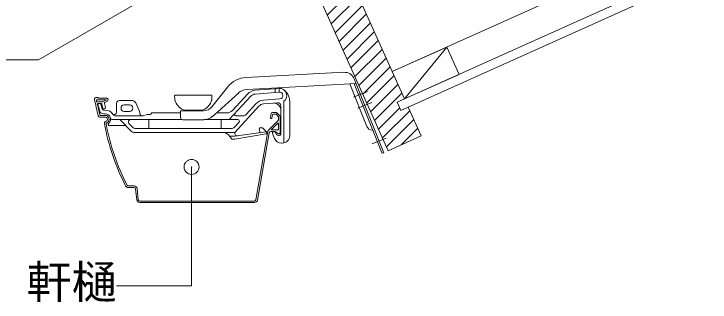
# Model space of a CAD drawing. Units: millimetres on the paper, with parts at other scales. Extents: x -210 to 210, y -148 to 150.
# Drawn here: x 58.36 to 104.79, y -28.45 to -9.23 of the extents above; entities that cross this region are included whole.
import ezdxf
from ezdxf.enums import TextEntityAlignment as Align

# ---------------------------------------------------------------- set-up
doc = ezdxf.new("R2010")
doc.units = ezdxf.units.MM
doc.header["$PDMODE"] = 32
doc.header["$PDSIZE"] = 1
for name, color, linetype, lineweight in [('0-0', 7, 'Continuous', 18), ('0-2', 5, 'Continuous', 9), ('0-4', 5, 'Continuous', 9)]:
    doc.layers.add(name, color=color, linetype=linetype, lineweight=lineweight)
doc.styles.add('ＭＳ ゴシック', font='')
doc.styles.get('ＭＳ ゴシック').set_extended_font_data('MS Gothic')

msp = doc.modelspace()

# ---------------------------------------------------------------- linework, layer by layer
at = {"layer": '0-0'}
for p, q in [((73.855, -13.466), (80.371, -13.125)), ((73.905, -14.265), (81.186, -13.883)), ((80.764, -13.905), (81.896, -16.736)), ((83.028, -18.49), (81.058, -13.564)), ((82.917, -18.534), (81.059, -13.89)), ((71.553, -15.429), (72.617, -14.101)), ((74.447, -14.325), (76.041, -14.2)), ((75.792, -14.219), (75.792, -14.47)), ((76.041, -14.2), (76.041, -14.45)), ((63.832, -14.808), (63.971, -14.808)), ((63.971, -14.858), (63.971, -14.808)), ((64.327, -14.838), (64.317, -14.858)), ((64.327, -14.838), (64.337, -14.858)), ((64.427, -14.838), (64.417, -14.858)), ((64.427, -14.838), (64.437, -14.858)), ((64.527, -14.838), (64.517, -14.858)), ((64.527, -14.838), (64.537, -14.858)), ((69.076, -14.704), (69.087, -14.92)), ((69.125, -14.651), (71.52, -14.651)), ((71.559, -14.92), (71.57, -14.704)), ((71.746, -15.962), (73.331, -14.506)), ((72.713, -16.282), (74.152, -14.72)), ((72.936, -15.671), (73.955, -14.565)), ((74.447, -14.576), (76.061, -14.449)), ((81.004, -14.776), (81.933, -14.404)), ((63.867, -15.024), (63.876, -15.064)), ((63.916, -14.963), (64.493, -14.963)), ((63.924, -15.269), (64.084, -15.964)), ((63.925, -15.103), (64.274, -15.103)), ((64.058, -15.661), (63.968, -15.275)), ((63.971, -14.858), (64.317, -14.858)), ((63.972, -15.208), (64.177, -15.208)), ((64.016, -15.213), (64.114, -15.213)), ((64.162, -15.252), (64.235, -15.566)), ((64.226, -15.247), (64.289, -15.521)), ((64.299, -15.096), (64.498, -14.982)), ((64.337, -14.858), (64.417, -14.858)), ((64.403, -15.198), (64.468, -15.479)), ((64.427, -15.144), (64.591, -15.049)), ((64.437, -14.858), (64.517, -14.858)), ((65.203, -15.202), (65.203, -15.791)), ((65.4, -15.002), (66.212, -15.002)), ((66.07, -15.302), (65.718, -15.302)), ((66.482, -15.171), (66.723, -15.67)), ((73.848, -15.935), (74.503, -15.224)), ((74.996, -14.984), (76.096, -14.898)), ((75.016, -15.234), (75.938, -15.161)), ((75.953, -15.265), (76.066, -15.377)), ((76.353, -15.061), (76.353, -17.836)), ((76.753, -15.087), (76.753, -17.346)), ((81.301, -15.519), (82.23, -15.147)), ((64.453, -15.643), (64.333, -15.643)), ((64.349, -15.558), (64.431, -15.539)), ((66.07, -15.732), (65.729, -15.732)), ((69.472, -15.691), (71.007, -15.691)), ((69.472, -15.691), (69.472, -16.141)), ((69.779, -15.651), (69.863, -15.651)), ((69.863, -15.657), (70.783, -15.657)), ((69.923, -15.691), (69.863, -15.657)), ((70.783, -15.657), (70.723, -15.691)), ((70.782, -15.651), (70.869, -15.651)), ((73.086, -17.132), (74.687, -15.393)), ((76.153, -15.36), (76.153, -17.246)), ((64.086, -16.108), (64.15, -16.108)), ((64.133, -16.003), (64.448, -16.003)), ((64.15, -16.108), (64.16, -16.128)), ((64.17, -16.108), (64.16, -16.128)), ((64.17, -16.108), (64.25, -16.108)), ((64.25, -16.108), (64.26, -16.128)), ((64.27, -16.108), (64.26, -16.128)), ((64.27, -16.108), (64.35, -16.108)), ((64.35, -15.893), (64.453, -15.893)), ((64.35, -16.108), (64.36, -16.128)), ((64.37, -16.108), (64.36, -16.128)), ((64.37, -16.108), (64.448, -16.108)), ((66.903, -16.032), (65.14, -16.032)), ((66.753, -15.882), (66.753, -15.801)), ((66.947, -16.026), (67.253, -15.932)), ((67.453, -15.932), (67.253, -15.932)), ((69.472, -15.832), (67.553, -15.832)), ((72.568, -15.832), (71.888, -15.832)), ((73.171, -16.032), (73.627, -16.032)), ((75.459, -16.159), (75.506, -15.891)), ((75.499, -16.217), (75.504, -16.218)), ((75.562, -16.177), (75.602, -15.954)), ((75.605, -15.808), (75.829, -15.808)), ((75.651, -15.913), (75.807, -15.913)), ((75.842, -15.928), (76.001, -16.087)), ((75.901, -15.838), (76.091, -16.028)), ((76.016, -16.122), (76.016, -16.221)), ((76.121, -16.1), (76.121, -17.137)), ((64.445, -16.433), (64.523, -16.388)), ((64.562, -16.487), (64.575, -16.479)), ((64.75, -16.682), (65.83, -16.682)), ((64.941, -16.282), (69.57, -16.282)), ((65.498, -16.329), (66.165, -17.038)), ((66.035, -16.535), (66.273, -16.788)), ((67.353, -16.282), (67.353, -16.882)), ((69.622, -16.291), (70.901, -16.291)), ((71.053, -16.282), (73.301, -16.282)), ((72.179, -16.282), (72.179, -16.882)), ((73.065, -16.785), (73.374, -16.45)), ((75.342, -16.978), (75.957, -16.363)), ((75.513, -16.956), (75.931, -16.538)), ((76.016, -16.573), (76.016, -16.926)), ((66.383, -17.132), (73.086, -17.132)), ((66.491, -16.882), (72.845, -16.882)), ((75.156, -17.085), (73.084, -17.382)), ((74.494, -21.63), (75.3, -17.058)), ((74.598, -21.644), (75.389, -17.161)), ((74.751, -17.092), (74.723, -16.894)), ((74.889, -16.82), (74.765, -16.838)), ((74.932, -16.834), (75.198, -17.099)), ((75.221, -17.176), (75.21, -17.11)), ((75.487, -17.078), (75.78, -17.078)), ((75.52, -16.973), (75.969, -16.973)), ((75.79, -17.128), (75.874, -17.271)), ((75.85, -17.107), (75.95, -17.207)), ((72.849, -17.382), (73.086, -17.382)), ((72.915, -17.582), (73.086, -17.582)), ((73.086, -17.582), (75.18, -17.234)), ((75.741, -17.535), (75.611, -17.216)), ((76.003, -17.346), (76.053, -17.346)), ((82.248, -17.886), (83.177, -17.515)), ((76.204, -17.846), (76.253, -17.846)), ((82.935, -18.527), (83.028, -18.49)), ((65.991, -20.808), (66.379, -20.808)), ((65.994, -20.703), (66.383, -20.703)), ((66.582, -20.884), (66.656, -21.623)), ((66.478, -20.899), (66.551, -21.629)), ((66.75, -21.809), (74.401, -21.809)), ((66.756, -21.713), (74.396, -21.713)), ((66.969, -21.809), (74.169, -21.809)), ((67.069, -21.709), (74.069, -21.709))]:
    msp.add_line(p, q, dxfattribs=at)
for centre, radius, start, end in [((80.408, -13.824), 0.7, 21.8, 93), ((73.944, -15.164), 1.7, 93, 141.3119), ((73.954, -15.183), 0.92, 93, 132.5746), ((74.506, -15.073), 0.75, 94.5139, 137.3532), ((76.078, -14.673), 0.475, 305.3802, 94.514), ((75.753, -15.087), 1, 0, 47.657), ((63.832, -14.908), 0.1, 90, 190.818), ((69.125, -14.701), 0.05, 90, 183), ((71.52, -14.701), 0.05, 357, 89.9998), ((74.483, -15.025), 0.45, 94.514, 137.3532), ((76.078, -14.673), 0.225, 274.5141, 94.514), ((78.468, -12.112), 15, 190.8181, 195.1584), ((63.916, -15.013), 0.05, 90, 193), ((63.925, -15.053), 0.05, 193, 270), ((63.972, -15.258), 0.05, 90, 193), ((64.016, -15.263), 0.05, 90, 193.0919), ((64.114, -15.263), 0.05, 13.0919, 90), ((64.177, -15.258), 0.05, 13, 90), ((64.274, -15.053), 0.05, 270, 300), ((64.452, -15.187), 0.05, 120, 193), ((64.493, -14.973), 0.01, 300, 90), ((64.54, -14.961), 0.102, 300, 91.4739), ((65.403, -15.202), 0.2, 90, 180), ((65.718, -15.517), 0.215, 90, 270), ((66.07, -15.517), 0.215, 270, 90), ((66.212, -15.302), 0.3, 25.8273, 90), ((69.386, -14.904), 0.3, 183.0005, 196.1521), ((70.059, -14.71), 1, 196.1516, 246.4802), ((70.587, -14.71), 1, 293.5197, 343.8484), ((71.259, -14.904), 0.3, 343.8479, 356.9994), ((75.055, -15.732), 0.75, 94.514, 137.3533), ((75.055, -15.732), 0.5, 94.514, 137.3533), ((75.741, -15.477), 0.3, 45, 94.514), ((75.953, -15.36), 0.2, 0, 94.514), ((64.35, -15.593), 0.3, 193.0919, 270), ((64.333, -15.543), 0.1, 193.0919, 270), ((64.338, -15.509), 0.05, 193, 283.0001), ((64.419, -15.491), 0.05, 283.0001, 13), ((64.453, -16.243), 0.6, 30.9372, 90), ((66.453, -15.801), 0.3, 0, 25.8273), ((69.779, -15.351), 0.3, 246.4801, 269.9998), ((70.866, -15.351), 0.3, 270.0001, 293.5199), ((71.007, -14.991), 0.7, 270, 321.3119), ((72.568, -15.332), 0.5, 270, 317.3533), ((75.853, -15.589), 0.3, 0, 45), ((64.086, -16.008), 0.1, 195.1584, 270), ((64.133, -15.953), 0.05, 193, 270), ((64.448, -16.258), 0.255, 300, 90), ((64.448, -16.258), 0.15, 300, 90), ((64.453, -16.243), 0.35, 311.1741, 90), ((64.941, -16.132), 0.15, 192.8594, 270), ((65.053, -15.793), 0.15, 216.8699, 0), ((65.053, -15.791), 0.15, 217.6031, 0), ((65.14, -15.832), 0.2, 210.9373, 270), ((66.903, -15.882), 0.15, 180, 286.974), ((67.453, -15.832), 0.1, 270, 0), ((69.622, -16.141), 0.15, 180, 270), ((70.901, -15.041), 1.25, 270, 312.5746), ((73.171, -15.932), 0.1, 137.353, 270.0004), ((73.627, -15.732), 0.3, 270.0003, 317.3535), ((75.508, -16.167), 0.05, 170, 260), ((75.513, -16.168), 0.05, 260, 350.0001), ((75.605, -15.908), 0.1, 90, 170), ((75.651, -15.963), 0.05, 90, 170), ((75.807, -15.963), 0.05, 45, 90), ((75.829, -15.911), 0.102, 45, 90), ((75.816, -16.221), 0.2, 315, 0), ((75.966, -16.122), 0.05, 0, 45), ((76.019, -16.1), 0.102, 0, 45), ((64.495, -16.519), 0.1, 120, 190.3943), ((79.202, -13.822), 15.053, 190.3943, 207.1902), ((64.612, -16.573), 0.1, 120, 190.6798), ((79.202, -13.822), 14.947, 190.6798, 207.1784), ((64.75, -16.582), 0.1, 131.1741, 270), ((65.389, -16.432), 0.15, 43.2643, 90), ((66.144, -16.432), 0.15, 90, 223.2643), ((73.301, -16.382), 0.1, 317.3533, 90), ((75.966, -16.573), 0.05, 0, 135), ((66.383, -16.832), 0.3, 223.2643, 270), ((66.491, -16.582), 0.3, 223.2643, 270), ((72.006, -18.057), 1, 29.9994, 67.6668), ((72.845, -16.582), 0.3, 270.0003, 317.3535), ((73.248, -17.195), 0.162, 137.3533, 278.1642), ((74.702, -17.099), 0.05, 278.1642, 8.1641), ((74.773, -16.887), 0.05, 98.1641, 188.1641), ((74.896, -16.87), 0.05, 45.1817, 98.1641), ((75.163, -17.134), 0.05, 10.3887, 98.1641), ((75.171, -17.185), 0.05, 279.4373, 9.4958), ((75.448, -17.084), 0.15, 135, 170), ((75.487, -17.178), 0.1, 90, 170), ((75.52, -16.963), 0.01, 135, 270), ((75.703, -17.178), 0.1, 30.3414, 202.2522), ((75.78, -17.178), 0.1, 45, 90), ((76.021, -17.137), 0.1, 225, 0), ((75.969, -16.926), 0.0475, 270.0001, 0), ((82.267, -16.587), 0.4, 201.8001, 268.2217), ((82.252, -17.087), 0.1, 21.8, 88.2216), ((72.849, -17.432), 0.05, 90, 216.529), ((72.915, -17.532), 0.05, 209.9994, 270), ((76.204, -17.346), 0.5, 202.2523, 270), ((76.003, -17.196), 0.15, 210.3413, 270), ((76.053, -17.246), 0.1, 270, 0), ((76.253, -17.346), 0.5, 270, 0), ((65.991, -20.608), 0.2, 207.1902, 270), ((65.994, -20.603), 0.1, 207.1784, 270), ((66.379, -20.908), 0.1, 5.7108, 90), ((66.383, -20.903), 0.2, 5.7108, 90), ((66.75, -21.609), 0.2, 185.7108, 270), ((66.756, -21.613), 0.1, 185.7108, 270), ((74.396, -21.613), 0.1, 270, 350), ((74.401, -21.609), 0.2, 270, 350)]:
    msp.add_arc(centre, radius, start, end, dxfattribs=at)
at = {"layer": '0-2'}
for p, q in [((83.586, -13.081), (192, 35.705)), ((84.406, -14.905), (192, 33.512)), ((84.653, -15.452), (192, 32.854)), ((79.258, -9.313), (80.829, -7.742)), ((81.124, -7.61), (84.406, -14.905)), ((79.522, -9.898), (81.337, -8.083)), ((78.935, -8.595), (83.326, -18.352)), ((79.785, -10.484), (81.6, -8.669)), ((80.048, -11.069), (81.863, -9.254)), ((80.312, -11.654), (82.127, -9.839)), ((80.575, -12.239), (82.39, -10.424)), ((80.838, -12.824), (82.653, -11.009)), ((81.102, -13.41), (82.917, -11.595)), ((87.233, -11.44), (84.406, -14.905)), ((81.365, -13.995), (83.18, -12.18)), ((81.628, -14.58), (83.443, -12.765)), ((81.892, -15.165), (83.707, -13.35)), ((82.155, -15.75), (83.97, -13.935)), ((82.418, -16.336), (84.233, -14.521)), ((82.682, -16.921), (84.098, -15.504)), ((82.945, -17.506), (84.76, -15.691)), ((84.653, -15.452), (84.172, -15.669)), ((84.653, -15.452), (85.514, -17.367)), ((83.208, -18.091), (85.023, -16.276)), ((84.18, -17.968), (85.287, -16.861)), ((85.514, -17.367), (83.326, -18.352))]:
    msp.add_line(p, q, dxfattribs=at)
msp.add_lwpolyline([(84.406, -14.905), (83.586, -13.081), (87.233, -11.44), (88.054, -13.264)], close=True, dxfattribs=at)
msp.add_lwpolyline([(84.406, -14.905), (83.926, -15.121), (84.172, -15.669)], dxfattribs=at)
at = {"layer": '0-4'}
for points in [[(67.19, -8.138), (59.999, -12.289), (54.999, -12.289)], [(70.208, -19.435), (70.208, -27.369), (65.208, -27.369)]]:
    msp.add_lwpolyline(points, dxfattribs=at)
msp.add_point((70.208, -19.435), dxfattribs=at)

# ---------------------------------------------------------------- texts
at = {"layer": '0-4', "color": 7, "style": 'ＭＳ ゴシック'}
msp.add_text('軒樋', height=2.199, dxfattribs=at).set_placement((59.208, -28.869), align=Align.BOTTOM_LEFT)

doc.saveas('drawing.dxf')
